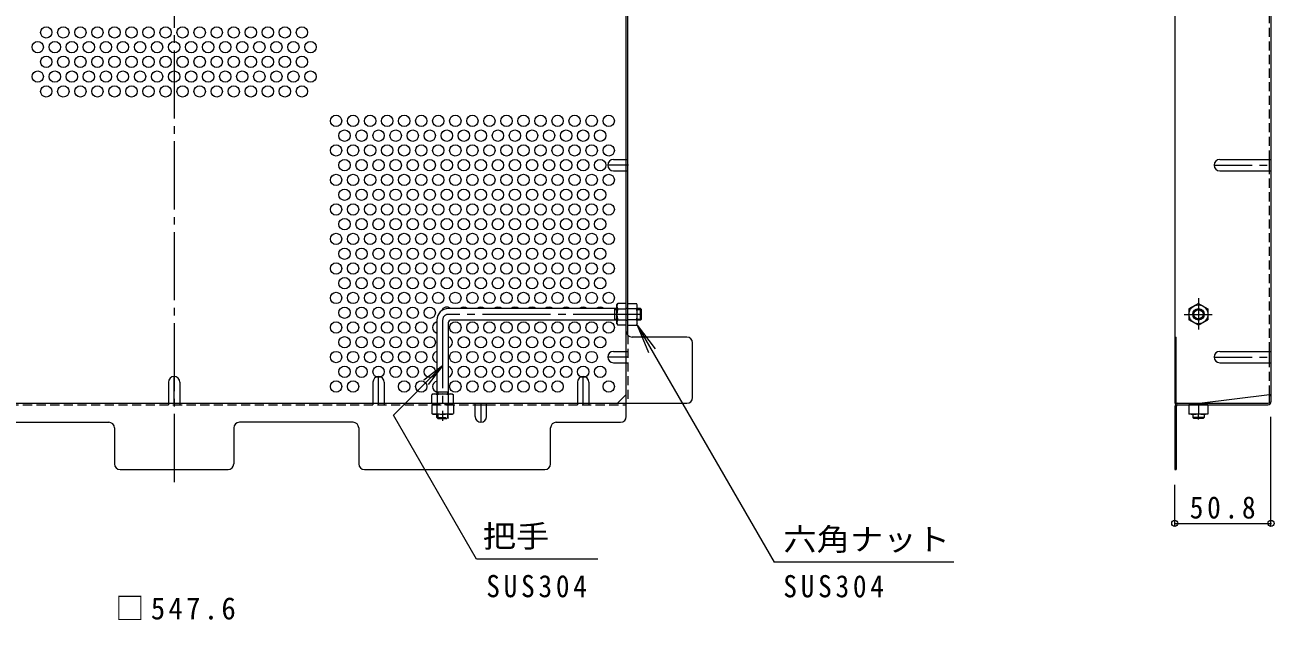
# Model space of a CAD drawing. Units: millimetres at full size, sheet at 1:4; details may follow other scales. Extents: x -915 to 1071, y -779 to 747.
# Drawn here: x 357 to 1017, y -29 to 286 of the extents above; entities that cross this region are included whole.
import ezdxf
from ezdxf.enums import TextEntityAlignment as Align

# ---------------------------------------------------------------- set-up
doc = ezdxf.new("R2010")
doc.units = ezdxf.units.MM
doc.header["$LTSCALE"] = 4
doc.header["$PDMODE"] = 32
doc.header["$PDSIZE"] = 3.2
for name, pattern in [('CHAIN1', [8, 5, -1, 1, -1]), ('CHAIN2', [12, 9, -1, 1, -1]), ('DASHED1', [1.8, 1.2, -0.6])]:
    doc.linetypes.add(name, pattern=pattern)
for name, color, linetype, lineweight in [('A-1_躯体', 3, 'Continuous', 9), ('A-4_その他', 7, 'Continuous', 9), ('A-5_文字', 7, 'Continuous', 9), ('A-6_寸法', 2, 'Continuous', 9), ('A-7_ハッチ', 2, 'Continuous', 9), ('A-8_記号', 2, 'Continuous', 9), ('A-B_ﾊｯﾁ', 2, 'Continuous', 9), ('A-D_KIKI.NO', 2, 'CHAIN1', 9)]:
    doc.layers.add(name, color=color, linetype=linetype, lineweight=lineweight)
doc.styles.add('ＭＳ ゴシック', font='')
doc.styles.get('ＭＳ ゴシック').set_extended_font_data('MS Gothic')

msp = doc.modelspace()

# ---------------------------------------------------------------- linework, layer by layer
at = {"layer": 'A-1_躯体'}
for p, q in [((669.692, 135.812), (580.692, 135.812)), ((668.692, 129.812), (668.692, 135.812)), ((668.692, 135.312), (669.692, 135.312)), ((682.192, 135.812), (680.492, 135.812)), ((680.492, 135.312), (682.692, 135.312)), ((682.192, 129.812), (682.192, 135.812)), ((682.192, 135.812), (682.692, 135.312)), ((682.692, 130.312), (682.692, 135.312)), ((574.692, 129.812), (574.692, 90.812)), ((580.692, 128.312), (580.692, 90.812)), ((669.692, 129.812), (582.192, 129.812)), ((668.692, 130.312), (669.692, 130.312)), ((680.492, 130.312), (682.692, 130.312)), ((682.192, 129.812), (680.492, 129.812)), ((682.192, 129.812), (682.692, 130.312)), ((574.692, 91.812), (580.692, 91.812)), ((575.192, 91.812), (575.192, 90.812)), ((580.192, 91.812), (580.192, 90.812)), ((973.809, 80.015), (973.809, 78.315)), ((973.809, 80.012), (973.809, 78.312)), ((979.809, 80.015), (979.809, 78.315)), ((979.809, 80.012), (979.809, 78.312)), ((979.809, 78.315), (973.809, 78.315)), ((973.809, 78.315), (974.309, 77.815)), ((979.809, 78.312), (973.809, 78.312)), ((973.809, 78.312), (974.309, 77.812)), ((979.309, 77.815), (974.309, 77.815)), ((979.309, 77.812), (974.309, 77.812)), ((979.809, 78.315), (979.309, 77.815)), ((979.809, 78.312), (979.309, 77.812))]:
    msp.add_line(p, q, dxfattribs=at)
at = {"layer": 'A-1_躯体', "linetype": 'CHAIN2'}
for p, q in [((682.692, 132.812), (580.692, 132.812)), ((577.692, 129.812), (577.692, 76.579))]:
    msp.add_line(p, q, dxfattribs=at)
at = {"layer": 'A-1_躯体', "linetype": 'DASHED1'}
for p, q in [((574.692, 78.312), (574.692, 80.012)), ((575.192, 80.012), (575.192, 77.812)), ((580.192, 80.012), (580.192, 77.812)), ((580.692, 78.312), (580.692, 80.012)), ((574.692, 78.312), (580.692, 78.312)), ((574.692, 78.312), (575.192, 77.812)), ((575.192, 77.812), (580.192, 77.812)), ((580.692, 78.312), (580.192, 77.812))]:
    msp.add_line(p, q, dxfattribs=at)
at = {"layer": 'A-1_躯体'}
for centre, radius in [((976.809, 132.812), 3), ((976.809, 132.808), 3), ((976.809, 132.812), 2.458), ((976.809, 132.808), 2.458)]:
    msp.add_circle(centre, radius, dxfattribs=at)
for centre, radius in [((580.692, 129.812), 6), ((582.192, 128.312), 1.5)]:
    msp.add_arc(centre, radius, 90, 180, dxfattribs=at)
at = {"layer": 'A-1_躯体', "linetype": 'CHAIN2'}
msp.add_arc((580.692, 129.812), 3, 90, 180, dxfattribs=at)
at = {"layer": 'A-4_その他'}
for p, q in [((1015.109, 21.188), (1015.109, 78.612)), ((964.309, 21.188), (964.309, 42.812)), ((964.309, 22.388), (1015.109, 22.388))]:
    msp.add_line(p, q, dxfattribs=at)
for p in [(964.309, 22.388), (1015.109, 22.388)]:
    msp.add_point(p, dxfattribs=at)
at = {"layer": 'A-5_文字'}
for p, q in [((680.459, 127.062), (752.73, 1.882)), ((680.459, 127.062), (686.438, 112.626)), ((680.459, 127.062), (689.971, 114.665)), ((577.692, 105.627), (567.775, 98.018)), ((659.647, 3.497), (595.601, 3.497)), ((847.68, 1.882), (752.73, 1.882))]:
    msp.add_line(p, q, dxfattribs=at)
msp.add_lwpolyline([(595.601, 3.497), (551.664, 79.599), (577.692, 105.627), (570.083, 95.711)], dxfattribs=at)
at = {"layer": 'A-6_寸法'}
for centre in [(368.392, 281.747), (377.392, 281.747), (386.392, 281.747), (395.392, 281.747), (404.392, 281.747), (413.392, 281.747), (422.392, 281.747), (431.392, 281.747), (440.392, 281.747), (449.392, 281.747), (458.392, 281.747), (467.392, 281.747), (476.392, 281.747), (485.392, 281.747), (494.392, 281.747), (503.392, 281.747), (363.892, 273.953), (372.892, 273.953), (381.892, 273.953), (390.892, 273.953), (399.892, 273.953), (408.892, 273.953), (417.892, 273.953), (426.892, 273.953), (435.892, 273.953), (444.892, 273.953), (453.892, 273.953), (462.892, 273.953), (471.892, 273.953), (480.892, 273.953), (489.892, 273.953), (498.892, 273.953), (507.892, 273.953), (368.392, 266.159), (377.392, 266.159), (386.392, 266.159), (395.392, 266.159), (404.392, 266.159), (413.392, 266.159), (422.392, 266.159), (431.392, 266.159), (440.392, 266.159), (449.392, 266.159), (458.392, 266.159), (467.392, 266.159), (476.392, 266.159), (485.392, 266.159), (494.392, 266.159), (503.392, 266.159), (363.892, 258.364), (372.892, 258.364), (381.892, 258.364), (390.892, 258.364), (399.892, 258.364), (408.892, 258.364), (417.892, 258.364), (426.892, 258.364), (435.892, 258.364), (444.892, 258.364), (453.892, 258.364), (462.892, 258.364), (471.892, 258.364), (480.892, 258.364), (489.892, 258.364), (498.892, 258.364), (507.892, 258.364), (368.392, 250.57), (377.392, 250.57), (386.392, 250.57), (395.392, 250.57), (404.392, 250.57), (413.392, 250.57), (422.392, 250.57), (431.392, 250.57), (440.392, 250.57), (449.392, 250.57), (458.392, 250.57), (467.392, 250.57), (476.392, 250.57), (485.392, 250.57), (494.392, 250.57), (503.392, 250.57), (521.392, 234.982), (530.392, 234.982), (539.392, 234.982), (548.392, 234.982), (557.392, 234.982), (566.392, 234.982), (575.392, 234.982), (584.392, 234.982), (593.392, 234.982), (602.392, 234.982), (611.392, 234.982), (620.392, 234.982), (629.392, 234.982), (638.392, 234.982), (647.392, 234.982), (656.392, 234.982), (665.392, 234.982), (525.892, 227.187), (534.892, 227.187), (543.892, 227.187), (552.892, 227.187), (561.892, 227.187), (570.892, 227.187), (579.892, 227.187), (588.892, 227.187), (597.892, 227.187), (606.892, 227.187), (615.892, 227.187), (624.892, 227.187), (633.892, 227.187), (642.892, 227.187), (651.892, 227.187), (660.892, 227.187), (521.392, 219.393), (530.392, 219.393), (539.392, 219.393), (548.392, 219.393), (557.392, 219.393), (566.392, 219.393), (575.392, 219.393), (584.392, 219.393), (593.392, 219.393), (602.392, 219.393), (611.392, 219.393), (620.392, 219.393), (629.392, 219.393), (638.392, 219.393), (647.392, 219.393), (656.392, 219.393), (665.392, 219.393), (525.892, 211.599), (534.892, 211.599), (543.892, 211.599), (552.892, 211.599), (561.892, 211.599), (570.892, 211.599), (579.892, 211.599), (588.892, 211.599), (597.892, 211.599), (606.892, 211.599), (615.892, 211.599), (624.892, 211.599), (633.892, 211.599), (642.892, 211.599), (651.892, 211.599), (660.892, 211.599), (521.392, 203.805), (530.392, 203.805), (539.392, 203.805), (548.392, 203.805), (557.392, 203.805), (566.392, 203.805), (575.392, 203.805), (584.392, 203.805), (593.392, 203.805), (602.392, 203.805), (611.392, 203.805), (620.392, 203.805), (629.392, 203.805), (638.392, 203.805), (647.392, 203.805), (656.392, 203.805), (665.392, 203.805), (525.892, 196.011), (534.892, 196.011), (543.892, 196.011), (552.892, 196.011), (561.892, 196.011), (570.892, 196.011), (579.892, 196.011), (588.892, 196.011), (597.892, 196.011), (606.892, 196.011), (615.892, 196.011), (624.892, 196.011), (633.892, 196.011), (642.892, 196.011), (651.892, 196.011), (660.892, 196.011), (521.392, 188.216), (530.392, 188.216), (539.392, 188.216), (548.392, 188.216), (557.392, 188.216), (566.392, 188.216), (575.392, 188.216), (584.392, 188.216), (593.392, 188.216), (602.392, 188.216), (611.392, 188.216), (620.392, 188.216), (629.392, 188.216), (638.392, 188.216), (647.392, 188.216), (656.392, 188.216), (665.392, 188.216), (525.892, 180.422), (534.892, 180.422), (543.892, 180.422), (552.892, 180.422), (561.892, 180.422), (570.892, 180.422), (579.892, 180.422), (588.892, 180.422), (597.892, 180.422), (606.892, 180.422), (615.892, 180.422), (624.892, 180.422), (633.892, 180.422), (642.892, 180.422), (651.892, 180.422), (660.892, 180.422), (521.392, 172.628), (530.392, 172.628), (539.392, 172.628), (548.392, 172.628), (557.392, 172.628), (566.392, 172.628), (575.392, 172.628), (584.392, 172.628), (593.392, 172.628), (602.392, 172.628), (611.392, 172.628), (620.392, 172.628), (629.392, 172.628), (638.392, 172.628), (647.392, 172.628), (656.392, 172.628), (665.392, 172.628), (525.892, 164.834), (534.892, 164.834), (543.892, 164.834), (552.892, 164.834), (561.892, 164.834), (570.892, 164.834), (579.892, 164.834), (588.892, 164.834), (597.892, 164.834), (606.892, 164.834), (615.892, 164.834), (624.892, 164.834), (633.892, 164.834), (642.892, 164.834), (651.892, 164.834), (660.892, 164.834), (521.392, 157.039), (530.392, 157.039), (539.392, 157.039), (548.392, 157.039), (557.392, 157.039), (566.392, 157.039), (575.392, 157.039), (584.392, 157.039), (593.392, 157.039), (602.392, 157.039), (611.392, 157.039), (620.392, 157.039), (629.392, 157.039), (638.392, 157.039), (647.392, 157.039), (656.392, 157.039), (665.392, 157.039), (525.892, 149.245), (534.892, 149.245), (543.892, 149.245), (552.892, 149.245), (561.892, 149.245), (570.892, 149.245), (579.892, 149.245), (588.892, 149.245), (597.892, 149.245), (606.892, 149.245), (615.892, 149.245), (624.892, 149.245), (633.892, 149.245), (642.892, 149.245), (651.892, 149.245), (660.892, 149.245), (521.392, 141.451), (530.392, 141.451), (539.392, 141.451), (548.392, 141.451), (557.392, 141.451), (566.392, 141.451), (575.392, 141.451), (584.392, 141.451), (593.392, 141.451), (602.392, 141.451), (611.392, 141.451), (620.392, 141.451), (629.392, 141.451), (638.392, 141.451), (647.392, 141.451), (656.392, 141.451), (665.392, 141.451), (525.892, 133.657), (534.892, 133.657), (543.892, 133.657), (552.892, 133.657), (561.892, 133.657), (570.892, 133.657), (521.392, 125.863), (530.392, 125.863), (539.392, 125.863), (548.392, 125.863), (557.392, 125.863), (566.392, 125.863), (584.392, 125.863), (593.392, 125.863), (602.392, 125.863), (611.392, 125.863), (620.392, 125.863), (629.392, 125.863), (638.392, 125.863), (647.392, 125.863), (656.392, 125.863), (665.392, 125.863), (525.892, 118.068), (534.892, 118.068), (543.892, 118.068), (552.892, 118.068), (561.892, 118.068), (570.892, 118.068), (588.892, 118.068), (597.892, 118.068), (606.892, 118.068), (615.892, 118.068), (624.892, 118.068), (633.892, 118.068), (642.892, 118.068), (651.892, 118.068), (660.892, 118.068), (521.392, 110.274), (530.392, 110.274), (539.392, 110.274), (548.392, 110.274), (557.392, 110.274), (566.392, 110.274), (584.392, 110.274), (593.392, 110.274), (602.392, 110.274), (611.392, 110.274), (620.392, 110.274), (629.392, 110.274), (638.392, 110.274), (647.392, 110.274), (656.392, 110.274), (525.892, 102.48), (534.892, 102.48), (543.892, 102.48), (552.892, 102.48), (561.892, 102.48), (570.892, 102.48), (588.892, 102.48), (597.892, 102.48), (606.892, 102.48), (615.892, 102.48), (624.892, 102.48), (633.892, 102.48), (642.892, 102.48), (651.892, 102.48), (660.892, 102.48), (521.392, 94.686), (530.392, 94.686), (557.392, 94.686), (566.392, 94.686), (584.392, 94.686), (593.392, 94.686), (602.392, 94.686), (611.392, 94.686), (620.392, 94.686), (629.392, 94.686), (638.392, 94.686), (665.392, 94.686)]:
    msp.add_circle(centre, 3, dxfattribs=at)
for centre, start, end in [((579.892, 133.657), 45.92, 162.32742), ((588.892, 133.657), 45.92, 134.08), ((597.892, 133.657), 45.92, 134.08), ((606.892, 133.657), 45.92, 134.08), ((615.892, 133.657), 45.92, 134.08), ((624.892, 133.657), 45.92, 134.08), ((633.892, 133.657), 45.92, 134.08), ((642.892, 133.657), 45.92, 134.08), ((651.892, 133.657), 45.92, 134.08), ((660.892, 133.657), 45.92, 134.08), ((575.392, 125.863), 103.4934, 256.5066), ((579.892, 118.068), 285.46601, 74.53399), ((575.392, 110.274), 103.4934, 256.5066), ((579.892, 102.48), 285.46601, 74.53399), ((575.392, 94.686), 103.4934, 256.31025)]:
    msp.add_arc(centre, 3, start, end, dxfattribs=at)
at = {"layer": 'A-7_ハッチ', "linetype": 'CHAIN2'}
msp.add_line((435.892, 608.212), (435.892, 41.019), dxfattribs=at)
at = {"layer": 'A-7_ハッチ'}
for p, q in [((674.692, 78.812), (674.692, 570.419)), ((964.309, 563.419), (964.309, 85.812)), ((1015.109, 562.619), (1015.109, 86.612)), ((675.492, 121.773), (675.492, 306.154)), ((1014.309, 208.599), (1014.309, 214.599)), ((706.696, 120.813), (677.692, 120.813)), ((964.309, 120.816), (965.109, 120.816)), ((965.109, 85.812), (965.109, 120.816)), ((709.696, 88.812), (709.696, 117.813)), ((1014.309, 107.274), (1014.309, 113.274)), ((165.089, 85.812), (706.696, 85.812)), ((670.08, 85.812), (674.692, 90.424)), ((964.309, 85.812), (1013.642, 85.812)), ((977.309, 85.815), (1014.309, 90.428)), ((1014.309, 86.479), (1014.309, 90.428)), ((594.892, 85.012), (600.892, 85.012)), ((965.109, 84.345), (965.109, 50.812)), ((965.776, 85.012), (1013.509, 85.012)), ((341.392, 75.812), (401.392, 75.812)), ((404.392, 72.812), (404.392, 53.812)), ((467.392, 72.812), (467.392, 53.812)), ((530.392, 75.812), (470.392, 75.812)), ((533.392, 72.812), (533.392, 53.812)), ((634.691, 53.812), (634.691, 72.812)), ((637.691, 75.812), (671.692, 75.812)), ((964.309, 75.812), (965.109, 75.812)), ((407.392, 50.812), (464.392, 50.812)), ((536.392, 50.812), (631.691, 50.812))]:
    msp.add_line(p, q, dxfattribs=at)
at = {"layer": 'A-7_ハッチ', "linetype": 'DASHED1'}
for p, q in [((1014.309, 214.599), (1014.309, 321.615)), ((674.692, 214.599), (675.492, 214.599)), ((674.692, 208.599), (675.492, 208.599)), ((1014.309, 113.274), (1014.309, 208.599)), ((675.492, 135.812), (674.692, 135.812)), ((675.492, 129.612), (674.692, 129.612)), ((675.492, 121.773), (675.492, 85.807)), ((674.692, 113.274), (675.492, 113.274)), ((674.692, 107.274), (675.492, 107.274)), ((1014.309, 90.428), (1014.309, 107.274)), ((432.892, 85.812), (432.892, 85.012)), ((438.892, 85.812), (438.892, 85.012)), ((540.892, 85.812), (540.892, 85.012)), ((546.892, 85.812), (546.892, 85.012)), ((580.692, 85.812), (580.692, 85.012)), ((648.892, 85.812), (648.892, 85.012)), ((654.892, 85.812), (654.892, 85.012)), ((276.892, 85.012), (594.892, 85.012)), ((600.892, 85.012), (674.692, 85.012))]:
    msp.add_line(p, q, dxfattribs=at)
at = {"layer": 'A-7_ハッチ'}
msp.add_lwpolyline([(964.309, 84.212), (964.309, 50.812), (965.109, 50.812)], dxfattribs=at)
for centre, radius, start, end in [((677.692, 123.813), 3, 180, 270), ((706.696, 117.813), 3, 0, 90), ((706.696, 88.812), 3, 270, 0), ((965.909, 84.212), 1.6, 90, 180), ((1013.509, 86.612), 1.6, 270, 0), ((1013.642, 86.479), 0.667, 270, 0), ((1014.309, 89.628), 0.8, 0, 90), ((965.776, 84.345), 0.667, 90, 180), ((401.392, 72.812), 3, 0, 90), ((470.392, 72.812), 3, 90, 180), ((530.392, 72.812), 3, 0, 90), ((637.691, 72.812), 3, 90, 180), ((671.692, 78.812), 3, 270, 0), ((407.392, 53.812), 3, 180, 270), ((464.392, 53.812), 3, 270, 0), ((536.392, 53.812), 3, 180, 270), ((631.691, 53.812), 3, 270, 0)]:
    msp.add_arc(centre, radius, start, end, dxfattribs=at)
at = {"layer": 'A-8_記号', "linetype": 'CHAIN1'}
for p, q in [((675.892, 211.599), (664.892, 211.599)), ((985.109, 211.599), (1015.109, 211.599)), ((675.892, 110.274), (664.892, 110.274)), ((985.109, 110.274), (1015.109, 110.274)), ((435.892, 85.812), (435.892, 99.962)), ((543.892, 84.612), (543.892, 99.962)), ((651.892, 84.612), (651.892, 99.962)), ((597.892, 85.812), (597.892, 75.812))]:
    msp.add_line(p, q, dxfattribs=at)
at = {"layer": 'A-8_記号'}
for p, q in [((667.892, 214.599), (674.692, 214.599)), ((988.109, 214.599), (1015.109, 214.599)), ((667.892, 208.599), (674.692, 208.599)), ((988.109, 208.599), (1015.109, 208.599)), ((667.892, 113.274), (674.692, 113.274)), ((988.109, 113.274), (1015.109, 113.274)), ((667.892, 107.274), (674.692, 107.274)), ((988.109, 107.274), (1015.109, 107.274)), ((432.892, 96.962), (432.892, 85.812)), ((438.892, 96.962), (438.892, 85.812)), ((540.892, 96.962), (540.892, 85.812)), ((546.892, 96.962), (546.892, 85.812)), ((648.892, 96.962), (648.892, 85.812)), ((654.892, 96.962), (654.892, 85.812)), ((594.892, 78.812), (594.892, 85.812)), ((600.892, 78.812), (600.892, 85.812))]:
    msp.add_line(p, q, dxfattribs=at)
for centre, start, end in [((667.892, 211.599), 90, 270), ((988.109, 211.599), 90, 270), ((667.892, 110.274), 90, 270), ((988.109, 110.274), 90, 270), ((435.892, 96.962), 0, 180), ((543.892, 96.962), 0, 180), ((651.892, 96.962), 0, 180), ((597.892, 78.812), 180, 0)]:
    msp.add_arc(centre, 3, start, end, dxfattribs=at)
at = {"layer": 'A-B_ﾊｯﾁ'}
for p, q in [((669.692, 137.812), (670.125, 138.562)), ((674.692, 138.562), (670.125, 138.562)), ((674.692, 127.062), (674.692, 138.562)), ((675.492, 127.062), (675.492, 138.562)), ((675.492, 138.562), (680.059, 138.562)), ((680.492, 137.812), (680.059, 138.562)), ((976.809, 138.562), (971.809, 135.675)), ((976.809, 138.558), (971.809, 135.672)), ((669.692, 127.812), (669.692, 137.812)), ((670.125, 135.675), (674.692, 135.675)), ((680.059, 135.675), (675.492, 135.675)), ((680.492, 127.812), (680.492, 137.812)), ((971.809, 135.675), (971.809, 129.949)), ((971.809, 135.672), (971.809, 129.945)), ((669.692, 127.812), (670.125, 127.062)), ((670.125, 129.949), (674.692, 129.949)), ((674.692, 127.062), (670.125, 127.062)), ((680.059, 129.949), (675.492, 129.949)), ((675.492, 127.062), (680.059, 127.062)), ((680.492, 127.812), (680.059, 127.062)), ((976.809, 127.062), (971.809, 129.949)), ((976.809, 127.058), (971.809, 129.945)), ((976.809, 127.062), (981.809, 129.949)), ((976.809, 127.058), (981.809, 129.945)), ((572.692, 90.812), (571.942, 90.379)), ((571.942, 85.812), (571.942, 90.379)), ((571.942, 85.812), (583.442, 85.812)), ((572.692, 90.812), (582.692, 90.812)), ((574.829, 90.379), (574.829, 85.812)), ((580.555, 90.379), (580.555, 85.812)), ((582.692, 90.812), (583.442, 90.379)), ((583.442, 85.812), (583.442, 90.379)), ((981.809, 85.015), (971.809, 85.015)), ((971.809, 85.015), (971.809, 80.015)), ((981.809, 85.012), (971.809, 85.012)), ((971.809, 85.012), (971.809, 80.012)), ((981.809, 80.015), (971.809, 80.015)), ((981.809, 80.012), (971.809, 80.012)), ((976.809, 85.015), (976.809, 80.448)), ((976.809, 85.012), (976.809, 80.445)), ((981.809, 85.015), (981.809, 80.015)), ((981.809, 85.012), (981.809, 80.012))]:
    msp.add_line(p, q, dxfattribs=at)
at = {"layer": 'A-B_ﾊｯﾁ', "linetype": 'CHAIN1'}
for p, q in [((976.809, 141.34), (976.809, 124.832)), ((969.339, 132.812), (984.099, 132.812)), ((976.809, 77.329), (976.809, 80.391))]:
    msp.add_line(p, q, dxfattribs=at)
at = {"layer": 'A-B_ﾊｯﾁ', "linetype": 'DASHED1'}
for p, q in [((583.442, 85.012), (571.942, 85.012)), ((571.942, 85.012), (571.942, 80.445)), ((572.692, 80.012), (571.942, 80.445)), ((582.692, 80.012), (572.692, 80.012)), ((574.829, 80.445), (574.829, 85.012)), ((580.555, 80.445), (580.555, 85.012)), ((582.692, 80.012), (583.442, 80.445)), ((583.442, 85.012), (583.442, 80.445))]:
    msp.add_line(p, q, dxfattribs=at)
at = {"layer": 'A-B_ﾊｯﾁ'}
for points in [[(976.809, 138.562), (981.809, 135.675), (981.809, 129.949)], [(976.809, 138.558), (981.809, 135.672), (981.809, 129.945)]]:
    msp.add_lwpolyline(points, dxfattribs=at)
for centre in [(976.809, 132.812), (976.809, 132.808)]:
    msp.add_circle(centre, 5, dxfattribs=at)
for centre, radius, start, end in [((672.974, 136.917), 3.29, 149.99998, 176.07924), ((677.21, 136.917), 3.29, 3.92076, 30.00002), ((672.427, 137.152), 2.735, 180.2103, 212.68507), ((679.375, 132.812), 9.683, 162.79973, 197.20026), ((677.757, 137.152), 2.735, 327.31493, 359.7897), ((670.81, 132.812), 9.683, 342.79974, 17.20027), ((672.427, 128.472), 2.735, 147.31491, 179.78969), ((672.974, 128.707), 3.29, 183.92075, 210), ((677.757, 128.472), 2.735, 0.21031, 32.68509), ((677.21, 128.707), 3.29, 330, 356.07925), ((573.587, 87.53), 3.29, 93.92075, 120), ((573.352, 88.077), 2.735, 57.31491, 89.78969), ((577.692, 81.129), 9.683, 72.79973, 107.20026), ((582.032, 88.077), 2.735, 90.2103, 122.68507), ((581.797, 87.53), 3.29, 59.99998, 86.07924), ((974.309, 87.449), 7.433, 250.34634, 289.65367), ((974.309, 87.445), 7.433, 250.34634, 289.65367), ((979.309, 87.449), 7.433, 250.34634, 289.65367), ((979.309, 87.445), 7.433, 250.34634, 289.65367)]:
    msp.add_arc(centre, radius, start, end, dxfattribs=at)
at = {"layer": 'A-B_ﾊｯﾁ', "linetype": 'DASHED1'}
for centre, radius, start, end in [((573.587, 83.294), 3.29, 239.99998, 266.07924), ((573.352, 82.747), 2.735, 270.2103, 302.68507), ((577.692, 89.694), 9.683, 252.79973, 287.20026), ((582.032, 82.747), 2.735, 237.31491, 269.78969), ((581.797, 83.294), 3.29, 273.92075, 300)]:
    msp.add_arc(centre, radius, start, end, dxfattribs=at)
at = {"layer": 'A-D_KIKI.NO'}
for p, q in [((976.809, 141.337), (976.809, 124.829)), ((969.339, 132.808), (984.099, 132.808)), ((976.809, 77.325), (976.809, 80.387))]:
    msp.add_line(p, q, dxfattribs=at)

# ---------------------------------------------------------------- texts
at = {"layer": 'A-4_その他', "color": 2, "char_height": 11.73, "attachment_point": 7, "style": 'ＭＳ ゴシック'}
for s, insert in [('\\T1.28;\\W0.9;50.8', (972.209, 24.788)), ('\\T1.23;\\W0.95;□547.6', (404.892, -28.636))]:
    msp.add_mtext(s, dxfattribs=dict(at, insert=insert))
at = {"layer": 'A-5_文字', "color": 2, "style": 'ＭＳ ゴシック', "width": 1.1}
for s, p in [('把手', (598.851, 6.231)), ('六角ナット', (757.585, 4.617))]:
    msp.add_text(s, height=11.73, dxfattribs=at).set_placement(p, align=Align.BOTTOM_LEFT)
at = {"layer": 'A-5_文字', "color": 2, "char_height": 11.73, "attachment_point": 7, "style": 'ＭＳ ゴシック'}
for insert in [(600.726, -16.782), (757.585, -16.842)]:
    msp.add_mtext('\\T1.28;\\W0.9;SUS304', dxfattribs=dict(at, insert=insert))

doc.saveas('drawing.dxf')
